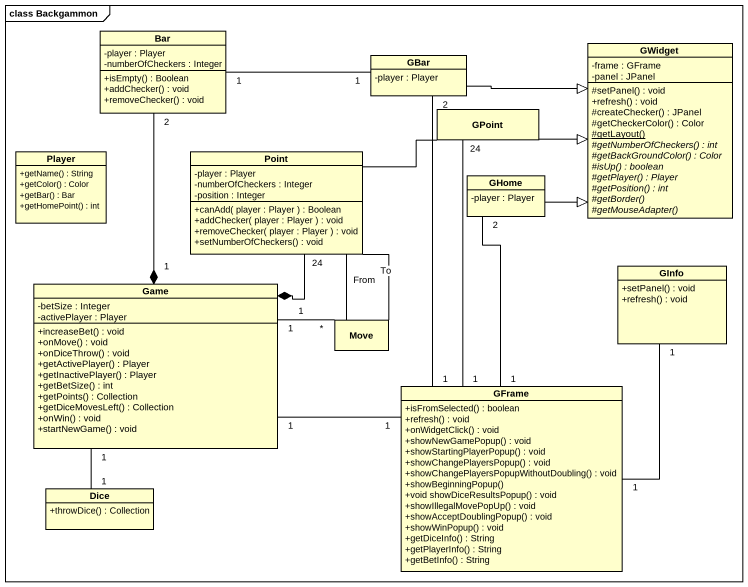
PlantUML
@startuml
mainframe class Backgammon
hide circle
hide empty members
skinparam classAttributeIconSize 0
class Bar {
  -player : Player
  -numberOfCheckers : Integer
  +isEmpty() : Boolean
  +addChecker() : void
  +removeChecker() : void
}
class GBar {
  -player : Player
}
class GWidget {
  -frame : GFrame
  -panel : JPanel
  #setPanel() : void
  +refresh() : void
  #createChecker() : JPanel
  #getCheckerColor() : Color
  {static} #getLayout()
  {abstract} #getNumberOfCheckers() : int
  {abstract} #getBackGroundColor() : Color
  {abstract} #isUp() : boolean
  {abstract} #getPlayer() : Player
  {abstract} #getPosition() : int
  {abstract} #getBorder()
  {abstract} #getMouseAdapter()
}
class GPoint
class Player {
  +getName() : String
  +getColor() : Color
  +getBar() : Bar
  +getHomePoint() : int
}
class Point {
  -player : Player
  -numberOfCheckers : Integer
  -position : Integer
  +canAdd( player : Player ) : Boolean
  +addChecker( player : Player ) : void
  +removeChecker( player : Player ) : void
  +setNumberOfCheckers() : void
}
class GHome {
  -player : Player
}
class Game {
  -betSize : Integer
  -activePlayer : Player
  +increaseBet() : void
  +onMove() : void
  +onDiceThrow() : void
  +getActivePlayer() : Player
  +getInactivePlayer() : Player
  +getBetSize() : int
  +getPoints() : Collection
  +getDiceMovesLeft() : Collection
  +onWin() : void
  +startNewGame() : void
}
class GInfo {
  +setPanel() : void
  +refresh() : void
}
class Move
class GFrame {
  +isFromSelected() : boolean
  +refresh() : void
  +onWidgetClick() : void
  +showNewGamePopup() : void
  +showStartingPlayerPopup() : void
  +showChangePlayersPopup() : void
  +showChangePlayersPopupWithoutDoubling() : void
  +showBeginningPopup()
  +void showDiceResultsPopup() : void
  +showIllegalMovePopUp() : void
  +showAcceptDoublingPopup() : void
  +showWinPopup() : void
  +getDiceInfo() : String
  +getPlayerInfo() : String
  +getBetInfo() : String
}
class Dice {
  +throwDice() : Collection
}
Bar "1" -right- "1" GBar
GBar -right-|> GWidget
GPoint -right-|> GWidget
GPoint "24" -- "1" GFrame
Point -right- GPoint
GHome -right-|> GWidget
GHome "2" -- "1" GFrame
Game "1" *-up- "2" Bar
Game "1" *-up- "24" Point
Game "1" -right- "*" Move
Game "1" -right- "1" GFrame
Game "1" -- "1" Dice
Move -up- Point : From
Move -up- Point : To
GFrame "1" -up- "2" GBar
GFrame "1" -up- "1" GInfo
@enduml
